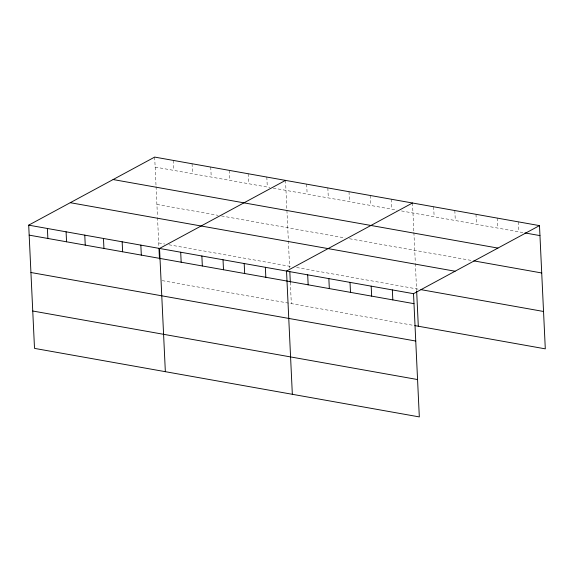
<?xml version="1.0" encoding="UTF-8"?>
<svg xmlns="http://www.w3.org/2000/svg" width="574" height="574" viewBox="0 0 574 574"><rect width="100%" height="100%" fill="white"/><g stroke="black" fill="none" stroke-linecap="round" stroke-linejoin="round"><path stroke-width="0.43" stroke-dasharray="2.87 2.15" d="M155.145 167.07L269.837 187.497M273.238 188.1L397.1 210.163M401.506 210.945L523.201 232.621M156.91 204.444L218.077 215.336M221.478 215.939L345.067 237.952M349.473 238.734L472.058 260.567M158.725 242.946L164.673 244M168.921 244.761L292.209 266.716M296.615 267.498L418.31 289.174M162.184 280.614L413.904 325.444M518.322 221.851L518.796 231.831M497.156 218.077L497.629 228.065M475.997 214.31L476.463 224.298M454.83 210.543L455.304 220.524M433.664 206.769L434.138 216.757M412.498 203.002L413.854 231.674M413.897 232.563L415.311 262.605M415.354 263.48L416.631 290.638M391.339 199.235L391.805 209.216M370.173 195.461L370.639 205.449M349.006 191.694L349.48 201.682M327.84 187.928L328.314 197.908M306.674 184.161L307.147 194.141M285.515 180.387L288.32 239.997M288.363 240.865L289.648 268.022M290.315 282.264L291.327 303.617M266.824 177.057L267.29 187.045M248.133 173.728L248.599 183.716M229.442 170.399L229.909 180.387M210.751 167.07L211.218 177.057M192.06 163.748L192.527 173.728M173.37 160.419L173.836 170.399M154.679 157.089L156.028 185.754M156.071 186.643L157.484 216.692M157.527 217.568L158.89 246.504"/><path stroke-width="0.86" d="M539.488 225.618L413.517 293.687L419.321 416.911L34.512 348.382L28.7 225.152L154.679 157.089L539.488 225.618L545.3 348.849L414.787 325.602M285.515 180.387L159.536 248.456L165.348 371.679M412.498 203.002L286.526 271.072L292.338 394.295M524.966 232.929L539.962 235.605M113.107 179.547L497.916 248.083M473.815 260.883L541.72 272.973M70.272 202.694L455.082 271.222M420.957 289.648L543.535 311.474M28.7 225.152L413.517 293.687M29.174 235.139L413.983 303.668M30.931 272.507L415.748 341.042M32.747 311.008L417.563 379.543M416.674 291.527L418.31 326.233M392.351 289.913L392.817 299.901M371.184 286.146L371.658 296.127M350.018 282.379L350.492 292.36M328.852 278.605L329.325 288.593M307.693 274.838L308.159 284.826M289.813 271.581L290.315 282.264M265.36 267.297L265.834 277.285M244.194 263.531L244.668 273.518M223.028 259.764L223.501 269.744M201.869 255.99L202.335 265.977M180.702 252.223L181.169 262.21M158.976 248.284L159.479 258.96M140.845 245.127L141.319 255.107M122.154 241.798L122.628 251.778M103.463 238.468L103.937 248.449M84.773 235.139L85.246 245.127M66.082 231.81L66.555 241.798M47.391 228.481L47.864 238.468"/></g></svg>
